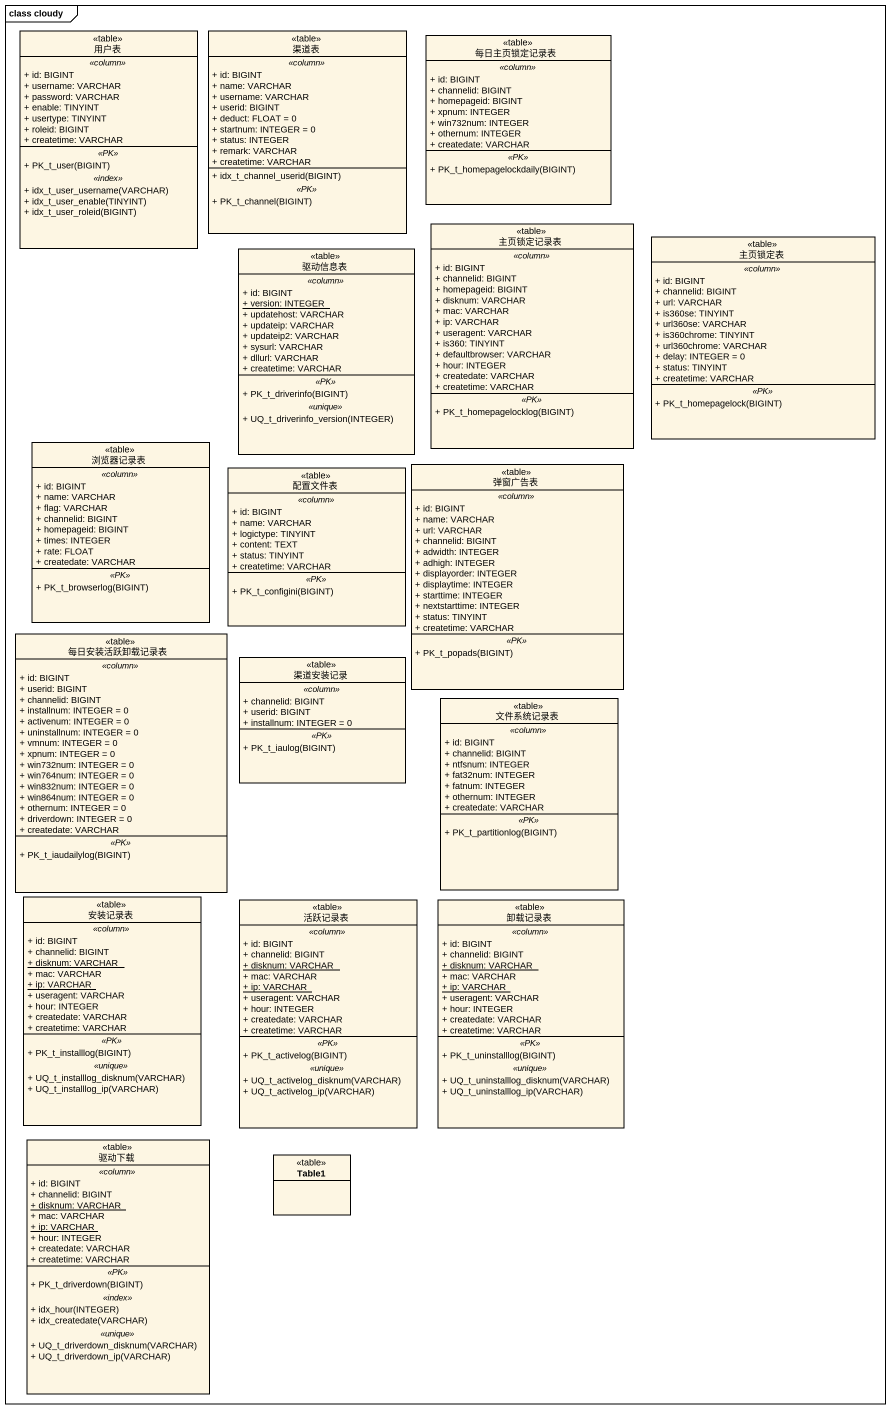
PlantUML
@startuml
mainframe class cloudy
hide circle
hide empty members
skinparam classAttributeIconSize 0
class 用户表 <<table>> {
  .. <<column>> ..
  + id: BIGINT
  + username: VARCHAR
  + password: VARCHAR
  + enable: TINYINT
  + usertype: TINYINT
  + roleid: BIGINT
  + createtime: VARCHAR
  .. <<PK>> ..
  + PK_t_user(BIGINT)
  .. <<index>> ..
  + idx_t_user_username(VARCHAR)
  + idx_t_user_enable(TINYINT)
  + idx_t_user_roleid(BIGINT)
}
class 渠道表 <<table>> {
  .. <<column>> ..
  + id: BIGINT
  + name: VARCHAR
  + username: VARCHAR
  + userid: BIGINT
  + deduct: FLOAT = 0
  + startnum: INTEGER = 0
  + status: INTEGER
  + remark: VARCHAR
  + createtime: VARCHAR
  --
  + idx_t_channel_userid(BIGINT)
  .. <<PK>> ..
  + PK_t_channel(BIGINT)
}
class 每日主页锁定记录表 <<table>> {
  .. <<column>> ..
  + id: BIGINT
  + channelid: BIGINT
  + homepageid: BIGINT
  + xpnum: INTEGER
  + win732num: INTEGER
  + othernum: INTEGER
  + createdate: VARCHAR
  .. <<PK>> ..
  + PK_t_homepagelockdaily(BIGINT)
}
class 主页锁定记录表 <<table>> {
  .. <<column>> ..
  + id: BIGINT
  + channelid: BIGINT
  + homepageid: BIGINT
  + disknum: VARCHAR
  + mac: VARCHAR
  + ip: VARCHAR
  + useragent: VARCHAR
  + is360: TINYINT
  + defaultbrowser: VARCHAR
  + hour: INTEGER
  + createdate: VARCHAR
  + createtime: VARCHAR
  .. <<PK>> ..
  + PK_t_homepagelocklog(BIGINT)
}
class 主页锁定表 <<table>> {
  .. <<column>> ..
  + id: BIGINT
  + channelid: BIGINT
  + url: VARCHAR
  + is360se: TINYINT
  + url360se: VARCHAR
  + is360chrome: TINYINT
  + url360chrome: VARCHAR
  + delay: INTEGER = 0
  + status: TINYINT
  + createtime: VARCHAR
  .. <<PK>> ..
  + PK_t_homepagelock(BIGINT)
}
class 驱动信息表 <<table>> {
  .. <<column>> ..
  + id: BIGINT
  {static} + version: INTEGER
  + updatehost: VARCHAR
  + updateip: VARCHAR
  + updateip2: VARCHAR
  + sysurl: VARCHAR
  + dllurl: VARCHAR
  + createtime: VARCHAR
  .. <<PK>> ..
  + PK_t_driverinfo(BIGINT)
  .. <<unique>> ..
  + UQ_t_driverinfo_version(INTEGER)
}
class 浏览器记录表 <<table>> {
  .. <<column>> ..
  + id: BIGINT
  + name: VARCHAR
  + flag: VARCHAR
  + channelid: BIGINT
  + homepageid: BIGINT
  + times: INTEGER
  + rate: FLOAT
  + createdate: VARCHAR
  .. <<PK>> ..
  + PK_t_browserlog(BIGINT)
}
class 配置文件表 <<table>> {
  .. <<column>> ..
  + id: BIGINT
  + name: VARCHAR
  + logictype: TINYINT
  + content: TEXT
  + status: TINYINT
  + createtime: VARCHAR
  .. <<PK>> ..
  + PK_t_configini(BIGINT)
}
class 弹窗广告表 <<table>> {
  .. <<column>> ..
  + id: BIGINT
  + name: VARCHAR
  + url: VARCHAR
  + channelid: BIGINT
  + adwidth: INTEGER
  + adhigh: INTEGER
  + displayorder: INTEGER
  + displaytime: INTEGER
  + starttime: INTEGER
  + nextstarttime: INTEGER
  + status: TINYINT
  + createtime: VARCHAR
  .. <<PK>> ..
  + PK_t_popads(BIGINT)
}
class 每日安装活跃卸载记录表 <<table>> {
  .. <<column>> ..
  + id: BIGINT
  + userid: BIGINT
  + channelid: BIGINT
  + installnum: INTEGER = 0
  + activenum: INTEGER = 0
  + uninstallnum: INTEGER = 0
  + vmnum: INTEGER = 0
  + xpnum: INTEGER = 0
  + win732num: INTEGER = 0
  + win764num: INTEGER = 0
  + win832num: INTEGER = 0
  + win864num: INTEGER = 0
  + othernum: INTEGER = 0
  + driverdown: INTEGER = 0
  + createdate: VARCHAR
  .. <<PK>> ..
  + PK_t_iaudailylog(BIGINT)
}
class 渠道安装记录 <<table>> {
  .. <<column>> ..
  + channelid: BIGINT
  + userid: BIGINT
  + installnum: INTEGER = 0
  .. <<PK>> ..
  + PK_t_iaulog(BIGINT)
}
class 文件系统记录表 <<table>> {
  .. <<column>> ..
  + id: BIGINT
  + channelid: BIGINT
  + ntfsnum: INTEGER
  + fat32num: INTEGER
  + fatnum: INTEGER
  + othernum: INTEGER
  + createdate: VARCHAR
  .. <<PK>> ..
  + PK_t_partitionlog(BIGINT)
}
class 安装记录表 <<table>> {
  .. <<column>> ..
  + id: BIGINT
  + channelid: BIGINT
  {static} + disknum: VARCHAR
  + mac: VARCHAR
  {static} + ip: VARCHAR
  + useragent: VARCHAR
  + hour: INTEGER
  + createdate: VARCHAR
  + createtime: VARCHAR
  .. <<PK>> ..
  + PK_t_installlog(BIGINT)
  .. <<unique>> ..
  + UQ_t_installlog_disknum(VARCHAR)
  + UQ_t_installlog_ip(VARCHAR)
}
class 活跃记录表 <<table>> {
  .. <<column>> ..
  + id: BIGINT
  + channelid: BIGINT
  {static} + disknum: VARCHAR
  + mac: VARCHAR
  {static} + ip: VARCHAR
  + useragent: VARCHAR
  + hour: INTEGER
  + createdate: VARCHAR
  + createtime: VARCHAR
  .. <<PK>> ..
  + PK_t_activelog(BIGINT)
  .. <<unique>> ..
  + UQ_t_activelog_disknum(VARCHAR)
  + UQ_t_activelog_ip(VARCHAR)
}
class 卸载记录表 <<table>> {
  .. <<column>> ..
  + id: BIGINT
  + channelid: BIGINT
  {static} + disknum: VARCHAR
  + mac: VARCHAR
  {static} + ip: VARCHAR
  + useragent: VARCHAR
  + hour: INTEGER
  + createdate: VARCHAR
  + createtime: VARCHAR
  .. <<PK>> ..
  + PK_t_uninstalllog(BIGINT)
  .. <<unique>> ..
  + UQ_t_uninstalllog_disknum(VARCHAR)
  + UQ_t_uninstalllog_ip(VARCHAR)
}
class 驱动下载 <<table>> {
  .. <<column>> ..
  + id: BIGINT
  + channelid: BIGINT
  {static} + disknum: VARCHAR
  + mac: VARCHAR
  {static} + ip: VARCHAR
  + hour: INTEGER
  + createdate: VARCHAR
  + createtime: VARCHAR
  .. <<PK>> ..
  + PK_t_driverdown(BIGINT)
  .. <<index>> ..
  + idx_hour(INTEGER)
  + idx_createdate(VARCHAR)
  .. <<unique>> ..
  + UQ_t_driverdown_disknum(VARCHAR)
  + UQ_t_driverdown_ip(VARCHAR)
}
class Table1 <<table>>
@enduml
